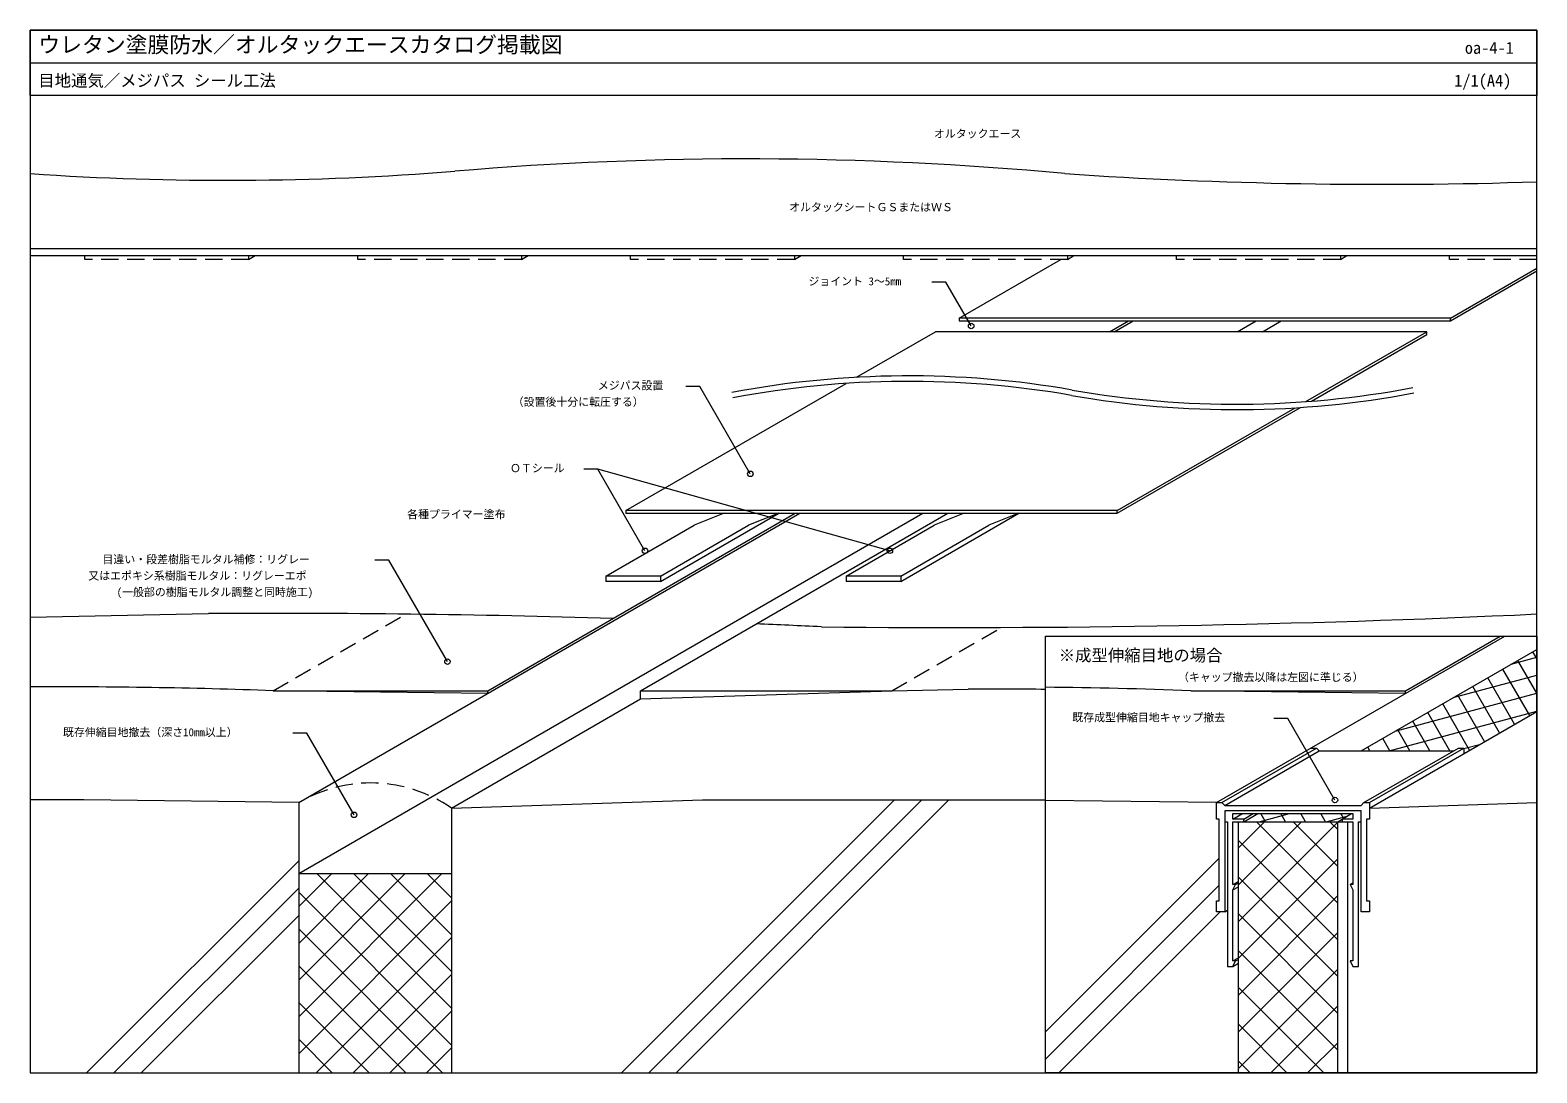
# Model space of a CAD drawing. Units: millimetres, scale not verified. Extents: x -138 to 138, y -96 to 96.
import ezdxf
from ezdxf.enums import TextEntityAlignment as Align

# ---------------------------------------------------------------- set-up
doc = ezdxf.new("R2010")
doc.units = ezdxf.units.MM
doc.header["$LTSCALE"] = 0.25
doc.linetypes.add('USER1', pattern=[19.05, 12.7, -6.35])
for name, color, linetype, lineweight in [('0-0_0', 7, 'Continuous', 18), ('0-1_WAKU', 7, 'Continuous', 18), ('0-2_KUTAI', 3, 'Continuous', 18), ('0-3_BOUSUI', 1, 'Continuous', 18), ('0-4_MOJI', 7, 'Continuous', 18), ('0-5_HATCH', 9, 'Continuous', 18), ('0-6_bousui2', 7, 'USER1', 9)]:
    doc.layers.add(name, color=color, linetype=linetype, lineweight=lineweight)
doc.styles.add('ＭＳ ゴシック', font='')
doc.styles.get('ＭＳ ゴシック').set_extended_font_data('MS Gothic')

msp = doc.modelspace()

# ---------------------------------------------------------------- linework, layer by layer
at = {"layer": '0-0_0'}
msp.add_line((-138, 89.5), (138, 89.5), dxfattribs=at)
at = {"layer": '0-1_WAKU'}
for points in [[(-138, -95.5), (138, -95.5), (138, 95.5), (-138, 95.5)], [(138, 83.5), (-138, 83.5), (-138, 95.5), (138, 95.5)], [(138, -95.5), (48, -95.5), (48, -15.5), (138, -15.5)]]:
    msp.add_lwpolyline(points, close=True, dxfattribs=at)
at = {"layer": '0-2_KUTAI'}
for p, q in [((32.1899, 42.7574), (50.7966, 53.5)), ((122.1899, 42.7574), (138, 51.8854)), ((122.1899, 42.2574), (138, 51.3854)), ((59.7258, 40.2574), (63.1899, 42.2574)), ((60.5918, 40.2574), (64.0559, 42.2574)), ((87.7258, 40.2574), (91.1899, 42.2574)), ((13.3932, 31.9051), (27.8597, 40.2574)), ((95.694, 27.46), (117.8597, 40.2574)), ((96.6927, 27.5366), (117.8597, 39.7574)), ((-28.8777, 7.5), (11.4541, 30.7856)), ((61.1223, 7), (94.7021, 26.3873)), ((61.1223, 7.5), (93.7264, 26.324)), ((-88.8104, -46), (2.9883, 7)), ((-26.1694, -25.5), (30.1223, 7)), ((-138, -12), (-105.3099, -11.3838)), ((79.3177, -46), (132.1452, -15.5)), ((105.8343, -36.5), (138, -17.9291)), ((-26.1694, -27), (-26.1694, -25.5)), ((-26.1694, -25.5), (19.8206, -25.5)), ((19.8206, -25.5), (33.8181, -25.2361)), ((74.6211, -25.5), (113.9587, -25.5)), ((113.9587, -26), (74.6211, -25.5)), ((107.3177, -47), (138, -29.2855)), ((80.3177, -46), (97.6382, -36)), ((80.8177, -46.5), (98.1382, -36.5)), ((106.3177, -46), (123.6382, -36)), ((107.3177, -46), (124.6382, -36)), ((-128.1479, -45.5), (-138, -45.5)), ((-88.8104, -46), (-128.1479, -45.5)), ((-88.8104, -46), (-88.8104, -95.5)), ((-60.8104, -47), (-14.8204, -45.5)), ((-14.8204, -45.5), (48, -45.5)), ((79.3177, -46), (48, -45.6019)), ((107.3177, -47), (138, -45.9993)), ((-60.8104, -47), (-60.8104, -95.5)), ((82.3177, -49), (84.0497, -48)), ((84.3177, -49.5), (86.9157, -48)), ((84.3177, -49), (86.0497, -48)), ((101.5317, -49.5), (102.3177, -49.0463)), ((101.5317, -95.5), (101.5317, -49.5)), ((102.3177, -49), (104.0497, -48)), ((82.3177, -61), (83.3177, -60.4227)), ((82.8177, -61), (83.3177, -60.7113)), ((103.8177, -61), (104.3177, -60.7113)), ((82.3177, -62), (83.3177, -61.4227)), ((80.8177, -66), (81.3177, -65.7113)), ((82.3177, -75), (83.3177, -74.4227)), ((82.3177, -76), (83.3177, -75.4227)), ((82.8177, -75), (83.3177, -74.7113))]:
    msp.add_line(p, q, dxfattribs=at)
at = {"layer": '0-2_KUTAI', "linetype": 'USER1'}
for p, q in [((-93.5069, -25.5), (-69.2185, -11.4771)), ((19.8206, -25.5), (39.8975, -13.9086))]:
    msp.add_line(p, q, dxfattribs=at)
at = {"layer": '0-2_KUTAI'}
for points in [[(32.1899, 42.2574), (122.1899, 42.2574), (122.1899, 42.7574), (32.1899, 42.7574)], [(-28.8777, 7), (61.1223, 7), (61.1223, 7.5), (-28.8777, 7.5)], [(79.3177, -49), (79.3177, -46), (80.3177, -46), (80.8177, -46.5), (105.8177, -46.5), (106.3177, -46), (107.3177, -46), (107.3177, -49), (106.8177, -49), (106.8177, -64), (107.3177, -64), (107.3177, -66), (105.8177, -66), (105.8177, -47.5), (80.8177, -47.5), (80.8177, -66), (79.3177, -66), (79.3177, -64), (79.8177, -64), (79.8177, -49)], [(104.3177, -48), (104.3177, -49), (102.3177, -49), (102.3177, -49.5), (104.3177, -49.5), (104.3177, -61), (103.8177, -61), (104.3177, -62), (104.3177, -75), (103.8177, -75), (104.3177, -76), (105.3177, -76), (105.3177, -49.5), (105.8177, -49.5), (105.8177, -47.5), (80.8177, -47.5), (80.8177, -49.5), (81.3177, -49.5), (81.3177, -76), (82.3177, -76), (82.8177, -75), (82.3177, -75), (82.3177, -62), (82.8177, -61), (82.3177, -61), (82.3177, -49.5), (84.3177, -49.5), (84.3177, -49), (82.3177, -49), (82.3177, -48)]]:
    msp.add_lwpolyline(points, close=True, dxfattribs=at)
for points in [[(117.8597, 39.7574), (117.8597, 40.2574), (27.8597, 40.2574)], [(-54.1694, -26), (-54.1694, -25.5), (2.1223, 7)], [(113.9587, -26), (113.9587, -25.5), (131.2792, -15.5)], [(-54.1694, -26), (-93.5069, -25.5), (-54.1694, -25.5)], [(-60.8104, -47), (-26.1694, -27), (19.8206, -25.5)], [(96.6382, -36), (97.6382, -36), (98.1382, -36.5), (122.7721, -36.5)], [(123.6382, -36), (124.6382, -36), (124.6382, -37)], [(83.3177, -95.5), (83.3177, -49.5), (103.3177, -49.5), (103.3177, -95.5)]]:
    msp.add_lwpolyline(points, dxfattribs=at)
for centre, radius, start, end in [((-92.4615, -2021.808), 2010.4653, 88.25562, 90.36617), ((-92.4615, -2021.808), 2010.4653, 87.16568, 87.50521), ((30.9081, 2300.8971), 2314.8232, 269.40704, 272.65164), ((-132.6339, -1105.8893), 1081.0976, 87.9259, 90.28439), ((39.3196, -886.0735), 860.855, 89.42225, 90.36617), ((35.4941, -1105.8893), 1081.0976, 87.9259, 89.3372)]:
    msp.add_arc(centre, radius, start, end, dxfattribs=at)
at = {"layer": '0-3_BOUSUI'}
for p, q in [((-138, 55.5), (138, 55.5)), ((-138, 54.2), (138, 54.2)), ((83.1084, 40.2574), (86.5725, 42.2574)), ((-88.8104, -59), (25.505, 7)), ((-10.8777, 7), (-16.3852, 4.8202)), ((-0.8777, 7), (-6.3852, 4.8202)), ((21.4717, -5.5), (43.1223, 7)), ((33.1223, 7), (27.6148, 4.8202)), ((43.1223, 7), (37.6148, 4.8202)), ((-32.5283, -4.5), (-16.3852, 4.8202)), ((-22.5283, -4.5), (-6.3852, 4.8202)), ((11.4717, -4.5), (27.6148, 4.8202)), ((21.4717, -4.5), (37.6148, 4.8202)), ((-22.5283, -4.5), (-32.5283, -4.5)), ((-32.5283, -4.5), (-32.5283, -5.5)), ((-22.5283, -5.5), (-32.5283, -5.5)), ((21.4717, -4.5), (11.4717, -4.5)), ((11.4717, -4.5), (11.4717, -5.5)), ((21.4717, -5.5), (11.4717, -5.5)), ((21.4717, -4.5), (21.4717, -5.5)), ((-88.8104, -59), (-60.8104, -59))]:
    msp.add_line(p, q, dxfattribs=at)
msp.add_lwpolyline([(-22.5283, -4.5), (-22.5283, -5.5), (-0.8777, 7)], dxfattribs=at)
for centre, radius, start, end in [((-6.7667, -558.2566), 630.1698, 84.69344, 94.8649), ((-102.0363, 599.0368), 531.0435, 266.1168, 274.51752), ((109.6358, 932.592), 865.3337, 266.14874, 271.87839)]:
    msp.add_arc(centre, radius, start, end, dxfattribs=at)
at = {"layer": '0-3_BOUSUI', "linetype": 'USER1'}
msp.add_arc((-75.5949, -68.466), 26.0647, 55.44319, 120.46599, dxfattribs=at)
at = {"layer": '0-4_MOJI'}
for p, q in [((29.759, 49.3163), (27.1622, 49.3163)), ((34.3788, 41.3146), (29.759, 49.3163)), ((-15.3199, 30.2321), (-17.9168, 30.2321)), ((-6.0804, 14.2287), (-15.3199, 30.2321)), ((-34.0058, 15.0874), (-36.6026, 15.0874)), ((-25.3714, 0.1321), (-34.0058, 15.0874)), ((19.4947, 0.1321), (-34.0058, 15.0874)), ((-72.2666, -1.6112), (-74.8634, -1.6112)), ((-61.5507, -20.1717), (-72.2666, -1.6112)), ((92.387, -30.5649), (89.7901, -30.5649)), ((101.0214, -45.5202), (92.387, -30.5649)), ((-87.2999, -33.281), (-89.8968, -33.281)), ((-78.6655, -48.2363), (-87.2999, -33.281))]:
    msp.add_line(p, q, dxfattribs=at)
for centre in [(34.3788, 41.3146), (-6.0804, 14.2287), (-25.3714, 0.1321), (19.4947, 0.1321), (-61.5507, -20.1717), (101.0214, -45.5202), (-78.6655, -48.2363)]:
    msp.add_circle(centre, 0.5, dxfattribs=at)
at = {"layer": '0-5_HATCH'}
for p, q in [((138, -19.6294), (137.2638, -18.3542)), ((136.682, -30.0465), (131.7645, -21.5292)), ((133.3045, -20.6401), (138, -19.3819)), ((138, -25.9794), (134.5141, -19.9417)), ((122.6808, -26.7737), (138, -22.6689)), ((131.1827, -33.2215), (126.2653, -24.7042)), ((133.9324, -31.634), (129.0149, -23.1167)), ((112.057, -32.9073), (138, -25.9559)), ((128.4331, -34.809), (123.5156, -26.2917)), ((110.9162, -36.5), (138, -29.2429)), ((122.077, -36.5), (118.0164, -29.4667)), ((125.6835, -36.3965), (120.766, -27.8792)), ((114.7447, -36.5), (112.5171, -32.6417)), ((118.4109, -36.5), (115.2667, -31.0542)), ((107.4123, -36.5), (107.0178, -35.8167)), ((111.0785, -36.5), (109.7675, -34.2292)), ((124.6382, -36.1102), (127.514, -35.3396)), ((-29.6874, -95.5), (20.3126, -45.5)), ((-24.6874, -95.5), (25.3126, -45.5)), ((-19.6874, -95.5), (30.3126, -45.5)), ((83.3177, -54.3104), (88.128, -49.5)), ((83.3177, -61.0456), (94.8632, -49.5)), ((83.3177, -67.7808), (101.5317, -49.5667)), ((84.6299, -49.5), (84.5518, -49.3648)), ((101.5317, -64.4055), (86.6263, -49.5)), ((87.1126, -49.5), (92.7107, -48)), ((88.2961, -49.5), (87.43, -48)), ((91.9622, -49.5), (91.0962, -48)), ((101.5317, -57.6703), (93.3615, -49.5)), ((95.6284, -49.5), (94.7624, -48)), ((99.2946, -49.5), (98.4286, -48)), ((99.3799, -49.5), (103.2458, -48.4641)), ((101.5317, -50.9351), (100.0967, -49.5)), ((102.5835, -48.8465), (102.0947, -48)), ((101.5317, -71.1406), (83.3177, -52.9266)), ((-127.6627, -95.5), (-88.8104, -56.6477)), ((48, -87.9653), (79.8177, -56.1477)), ((83.3177, -74.5159), (101.5317, -56.3019)), ((-88.8104, -65.0456), (-82.7648, -59)), ((-88.8104, -71.7808), (-76.0296, -59)), ((-88.8104, -78.5159), (-69.2944, -59)), ((-88.8104, -85.2511), (-62.5592, -59)), ((-60.8104, -83.6618), (-85.4721, -59)), ((-60.8104, -76.9266), (-78.7369, -59)), ((-60.8104, -70.1914), (-72.0017, -59)), ((-60.8104, -63.4562), (-65.2665, -59)), ((101.5317, -77.8758), (83.3177, -59.6618)), ((-122.6627, -95.5), (-88.8104, -61.6477)), ((-60.8104, -90.3969), (-88.8104, -62.3969)), ((48, -92.9653), (79.8177, -61.1477)), ((83.3177, -81.2511), (101.5317, -63.0371)), ((-88.8104, -91.9863), (-60.8104, -63.9863)), ((50.4653, -95.5), (79.9653, -66)), ((-117.6627, -95.5), (-88.8104, -66.6477)), ((101.5317, -84.611), (83.3177, -66.3969)), ((-62.4425, -95.5), (-88.8104, -69.1321)), ((-85.5888, -95.5), (-60.8104, -70.7215)), ((83.3177, -87.9863), (101.5317, -69.7722)), ((101.5317, -91.3462), (83.3177, -73.1321)), ((-69.1777, -95.5), (-88.8104, -75.8673)), ((83.3177, -94.7215), (101.5317, -76.5074)), ((-78.8537, -95.5), (-60.8104, -77.4567)), ((98.9503, -95.5), (83.3177, -79.8673)), ((-75.9129, -95.5), (-88.8104, -82.6025)), ((-72.1185, -95.5), (-60.8104, -84.1919)), ((89.2744, -95.5), (101.5317, -83.2426)), ((92.2151, -95.5), (83.3177, -86.6025)), ((-82.6481, -95.5), (-88.8104, -89.3377)), ((-65.3833, -95.5), (-60.8104, -90.9271)), ((96.0096, -95.5), (101.5317, -89.9778)), ((85.48, -95.5), (83.3177, -93.3377))]:
    msp.add_line(p, q, dxfattribs=at)
for centre, radius, start, end in [((22.9594, -142.2465), 174.4142, 80.11291, 100.70558), ((22.9594, -142.2465), 173.4142, 80.11291, 100.70558), ((82.8557, 201.401), 175.4142, 260.11291, 280.70558), ((82.8557, 201.401), 174.4142, 260.11291, 280.70558)]:
    msp.add_arc(centre, radius, start, end, dxfattribs=at)
at = {"layer": '0-6_bousui2'}
for p, q in [((-98, 53.5), (-96.7876, 54.2)), ((-48, 53.5), (-46.7876, 54.2)), ((2, 53.5), (3.2124, 54.2)), ((52, 53.5), (53.2124, 54.2)), ((102, 53.5), (103.2124, 54.2))]:
    msp.add_line(p, q, dxfattribs=at)
for points in [[(-128, 54.2), (-98, 54.2), (-98, 53.5), (-128, 53.5)], [(-78, 54.2), (-48, 54.2), (-48, 53.5), (-78, 53.5)], [(-28, 54.2), (2, 54.2), (2, 53.5), (-28, 53.5)], [(22, 54.2), (52, 54.2), (52, 53.5), (22, 53.5)], [(72, 54.2), (102, 54.2), (102, 53.5), (72, 53.5)]]:
    msp.add_lwpolyline(points, close=True, dxfattribs=at)
msp.add_lwpolyline([(138, 53.5), (122, 53.5), (122, 54.2), (138, 54.2)], dxfattribs=at)

# ---------------------------------------------------------------- texts
at = {"layer": '0-1_WAKU', "style": 'ＭＳ ゴシック'}
for s, height, p in [('ウレタン塗膜防水／オルタックエースカタログ掲載図', 2.933, (-136.5, 90.5)), ('oa-4-1', 2.199, (124.8046, 90.5)), ('目地通気／メジパス シール工法', 2.199, (-136.5, 84.5)), ('1/1(A4)', 2.199, (122.8553, 84.5))]:
    msp.add_text(s, height=height, dxfattribs=at).set_placement(p, align=Align.BOTTOM_LEFT)
at = {"layer": '0-4_MOJI', "style": 'ＭＳ ゴシック'}
for s, height, p in [('オルタックエース', 1.466, (27.5549, 75.3628)), ('オルタックシートＧＳまたはＷＳ', 1.466, (1.0339, 61.8959)), ('ジョイント 3～5mm', 1.466, (4.5708, 48.3163)), ('メジパス設置', 1.466, (-34.0107, 29.2321)), ('（設置後十分に転圧する）', 1.466, (-49.6046, 26.2321)), ('ＯＴシール', 1.466, (-50.0976, 14.0874)), ('各種プライマー塗布', 1.466, (-68.9349, 5.646)), ('目違い・段差樹脂モルタル補修：リグレー', 1.466, (-124.7441, -2.6112)), ('又はエポキシ系樹脂モルタル：リグレーエポ', 1.466, (-127.3431, -5.6112)), ('(一般部の樹脂モルタル調整と同時施工)', 1.466, (-122.1451, -8.6112)), ('※成型伸縮目地の場合', 2.199, (50.4194, -20.7648)), ('（キャップ撤去以降は左図に準じる）', 1.466, (72.2664, -24.1982)), ('既存成型伸縮目地キャップ撤去', 1.466, (52.9044, -31.5649)), ('既存伸縮目地撤去（深さ10mm以上）', 1.466, (-131.9805, -34.281))]:
    msp.add_text(s, height=height, dxfattribs=at).set_placement(p, align=Align.BOTTOM_LEFT)

doc.saveas('drawing.dxf')
